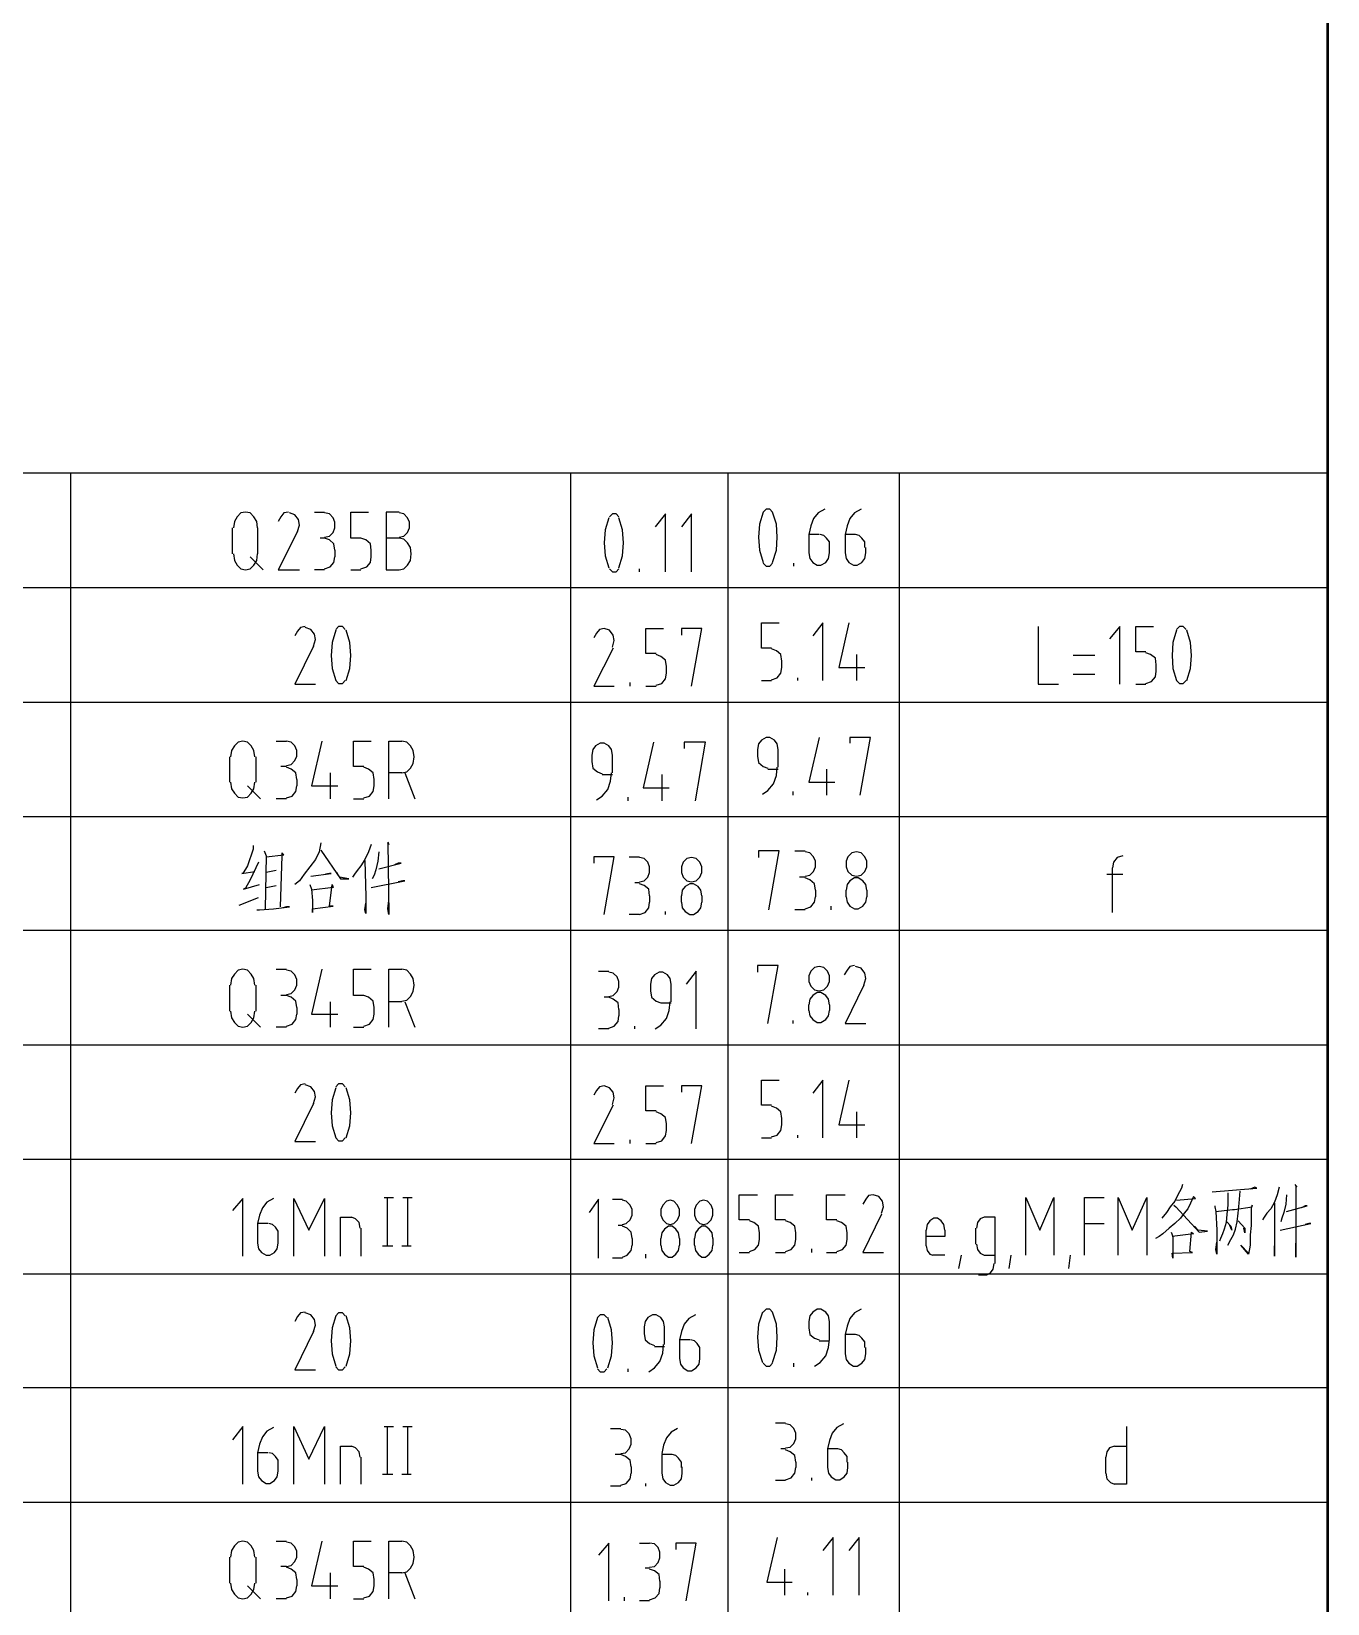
# Model space of a CAD drawing. Header units: millimetres. Extents: x -830 to 4759, y -3917 to 4295.
# Drawn here: x 3852 to 4759, y -495 to 605 of the extents above; entities that cross this region are included whole.
import ezdxf

# ---------------------------------------------------------------- set-up
doc = ezdxf.new("R2010")
doc.units = ezdxf.units.MM
doc.layers.add('1', color=7, linetype='Continuous')

msp = doc.modelspace()

# ---------------------------------------------------------------- linework, layer by layer
at = {"layer": '1', "color": 0, "lineweight": 50}
for points in [[(-830, -3912.2), (-830, 4295.4), (4758.8, 4295.4), (4758.8, -3912.2), (-830, -3912.2)], [(4758.8, 296.5), (4758.8, 216.4)], [(4758.8, 216.4), (4758.8, 136.2)], [(4758.8, 136.2), (4758.8, 56.1)], [(4758.8, 56.1), (4758.8, -23.4)], [(4758.8, -23.4), (4758.8, -103.6)], [(4758.8, -103.6), (4758.8, -183.7)], [(4758.8, -183.7), (4758.8, -263.9)], [(4758.8, -263.9), (4758.8, -343.4)], [(4758.8, -343.4), (4758.8, -423.5)], [(4758.8, -423.5), (4758.8, -503.7)]]:
    msp.add_lwpolyline(points, dxfattribs=at)
at = {"layer": '1', "color": 0, "lineweight": 25}
for points in [[(2959.1, 296.5), (4758.8, 296.5)], [(3879.1, 296.5), (3879.1, 216.4)], [(4229.1, 296.5), (4229.1, 216.4)], [(4339.2, 296.5), (4339.2, 216.4)], [(4459.1, 296.5), (4459.1, 216.4)], [(4010.1, 258.1), (4009.5, 262.6), (4007.5, 265.9), (4004.9, 268.5), (4001.6, 269.1), (3998.4, 268.5), (3995.8, 265.9), (3993.8, 262.6), (3993.2, 258.1)], [(4031.6, 269.1), (4028.4, 268.5), (4026.4, 265.9), (4024.5, 262.6)], [(4038.1, 255.5), (4039.4, 260), (4038.8, 263.9), (4036.2, 267.2), (4032.3, 268.5)], [(4049.9, 269.1), (4057, 269.1)], [(4057, 251.5), (4060.3, 252.2), (4062.9, 254.8), (4064.2, 258.1), (4064.2, 262), (4062.9, 265.2), (4060.3, 267.8), (4057, 268.5)], [(4082.4, 250.9), (4075.3, 250.9), (4075.3, 269.1), (4087.7, 269.1)], [(4109.2, 269.1), (4100, 269.1), (4100, 228.7)], [(4109.2, 251.5), (4112.4, 252.2), (4115, 254.8), (4116.3, 258.1), (4116.3, 262), (4115, 265.2), (4112.4, 267.8), (4109.2, 268.5)], [(4255.8, 265.2), (4253.2, 256.8), (4252.5, 247.6), (4253.2, 238.5), (4255.8, 230)], [(4262.9, 265.9), (4261, 267.8), (4258.4, 267.8), (4256.4, 265.9)], [(4262.9, 230), (4265.5, 238.5), (4266.2, 247.6), (4265.5, 256.8), (4262.9, 265.2)], [(4295.5, 227.4), (4295.5, 267.8), (4288.3, 258.7)], [(4313.8, 227.4), (4313.8, 267.8), (4306.6, 258.7)], [(4370.4, 233.9), (4373.1, 242.4), (4373.7, 251.5), (4373.1, 260.7), (4370.4, 269.1), (4368.5, 271.1), (4365.9, 271.1), (4363.9, 269.1), (4361.3, 260.7), (4360.7, 251.5), (4361.3, 242.4), (4363.9, 233.9)], [(4406.9, 271.1), (4402.4, 268.5), (4399.1, 264.6), (4397.2, 259.4), (4395.9, 253.5)], [(4432.4, 271.1), (4427.8, 268.5), (4424.5, 264.6), (4422.6, 259.4), (4421.3, 253.5)], [(3992.5, 239.8), (3992.5, 258.1)], [(4010.1, 258.1), (4010.1, 239.8)], [(4038.1, 255.5), (4024.5, 228.7), (4039.4, 228.7)], [(4395.9, 253.5), (4395.9, 240.5)], [(4403, 253.5), (4395.9, 253.5)], [(4410.2, 244.4), (4410.2, 248.3), (4408.2, 250.9), (4406.3, 252.8), (4403.7, 253.5)], [(4421.3, 253.5), (4421.3, 240.5)], [(4428.4, 253.5), (4421.3, 253.5)], [(4435, 244.4), (4435, 248.3), (4433, 250.9), (4431, 252.8), (4428.4, 253.5)], [(4057, 250.9), (4053.8, 250.9)], [(4064.2, 242.4), (4063.5, 247), (4060.3, 249.6), (4057, 250.9)], [(4064.2, 242.4), (4064.2, 237.9)], [(4089.6, 242.4), (4089, 247), (4085.7, 249.6), (4082.4, 250.9)], [(4089.6, 237.9), (4089.6, 242.4)], [(4109.2, 250.9), (4100, 250.9)], [(4109.2, 228.7), (4112.4, 229.4), (4115, 232), (4117, 235.3), (4117.6, 239.8), (4117, 244.4), (4115, 247.6), (4112.4, 250.2), (4109.2, 250.9)], [(4410.2, 240.5), (4410.2, 244.4)], [(4435.6, 240.5), (4435.6, 244.4)], [(3993.2, 239.8), (3993.8, 235.3), (3995.8, 232), (3998.4, 229.4), (4001.6, 228.7), (4004.9, 229.4), (4007.5, 232), (4009.5, 235.3), (4010.1, 239.8)], [(4004.9, 237.9), (4014, 228.7)], [(4057, 229.4), (4060.9, 230.7), (4063.5, 233.9), (4064.2, 237.9)], [(4082.4, 229.4), (4086.4, 230.7), (4089, 233.9), (4089.6, 237.9)], [(4363.9, 233.3), (4365.9, 231.3), (4368.5, 231.3), (4370.4, 233.3)], [(4385.4, 231.3), (4385.4, 233.3)], [(4395.9, 240.5), (4396.5, 236.6), (4398.5, 233.9), (4401.7, 232), (4404.3, 232), (4407.6, 233.9), (4409.5, 236.6), (4410.2, 240.5)], [(4421.3, 240.5), (4421.9, 236.6), (4423.9, 233.9), (4427.1, 232), (4429.7, 232), (4433, 233.9), (4435, 236.6), (4435.6, 240.5)], [(4057, 228.7), (4049.9, 228.7)], [(4075.3, 228.7), (4082.4, 228.7)], [(4100, 228.7), (4109.2, 228.7)], [(4256.4, 229.4), (4258.4, 227.4), (4261, 227.4), (4262.9, 229.4)], [(4277.3, 227.4), (4277.3, 229.4)], [(2959.1, 216.4), (4758.8, 216.4)], [(2959.1, 216.4), (4758.8, 216.4)], [(3879.1, 216.4), (3879.1, 136.2)], [(4229.1, 216.4), (4229.1, 136.2)], [(4339.2, 216.4), (4339.2, 136.2)], [(4459.1, 216.4), (4459.1, 136.2)], [(4043.3, 189), (4040.1, 188.3), (4038.1, 185.7), (4036.2, 182.5)], [(4049.2, 175.3), (4050.5, 179.9), (4049.9, 183.8), (4047.3, 187), (4043.3, 188.3)], [(4071.4, 187), (4069.4, 189), (4066.8, 189), (4064.8, 187)], [(4258.4, 174.7), (4259.7, 179.2), (4259, 183.1), (4256.4, 186.4), (4252.5, 187.7), (4249.3, 187), (4247.3, 184.4), (4245.3, 181.2)], [(4289, 170.1), (4281.8, 170.1), (4281.8, 187.7), (4294.2, 187.7)], [(4313.8, 147.3), (4320.9, 187.7), (4306.6, 187.7), (4306.6, 183.1)], [(4369.8, 174), (4362.6, 174), (4362.6, 191.6), (4375, 191.6)], [(4405.6, 151.2), (4405.6, 191.6), (4398.5, 182.5)], [(4423.9, 191.6), (4416.7, 160.3), (4435, 160.3)], [(4556.2, 189), (4556.2, 148.6), (4570.5, 148.6)], [(4613.5, 148.6), (4613.5, 189), (4606.3, 180.5)], [(4631.7, 171.4), (4624.6, 171.4), (4624.6, 189), (4637, 189)], [(4659.8, 187), (4657.8, 189), (4655.2, 189), (4653.2, 187)], [(4064.8, 186.4), (4062.2, 177.9), (4061.6, 168.8), (4062.2, 159.7), (4064.8, 151.2)], [(4072, 151.2), (4074.6, 159.7), (4075.3, 168.8), (4074.6, 177.9), (4072, 186.4)], [(4653.2, 186.4), (4650.6, 177.9), (4650, 168.8), (4650.6, 159.7), (4653.2, 151.2)], [(4660.4, 151.2), (4663, 159.7), (4663.7, 168.8), (4663, 177.9), (4660.4, 186.4)], [(4049.2, 175.3), (4036.2, 148.6), (4050.5, 148.6)], [(4259, 174), (4245.3, 147.3), (4259.7, 147.3)], [(4296.2, 161), (4295.5, 165.5), (4292.3, 168.1), (4289, 169.4)], [(4377, 164.9), (4376.3, 169.4), (4373.1, 172), (4369.8, 173.4)], [(4429.1, 169.4), (4429.1, 151.2)], [(4595.9, 168.8), (4580.9, 168.8)], [(4638.9, 162.3), (4638.3, 166.8), (4635, 169.4), (4631.7, 170.7)], [(4289, 147.9), (4292.9, 149.2), (4295.5, 152.5), (4296.2, 156.4)], [(4296.2, 156.4), (4296.2, 161)], [(4369.8, 151.8), (4373.7, 153.2), (4376.3, 156.4), (4377, 160.3)], [(4377, 160.3), (4377, 164.9)], [(4580.9, 155.8), (4595.9, 155.8)], [(4631.7, 149.2), (4635.7, 150.5), (4638.3, 153.8), (4638.9, 157.7)], [(4638.9, 157.7), (4638.9, 162.3)], [(4064.8, 151.2), (4066.8, 149.2), (4069.4, 149.2), (4071.4, 151.2)], [(4270.8, 147.3), (4270.8, 149.9)], [(4281.8, 147.3), (4289, 147.3)], [(4362.6, 151.2), (4369.8, 151.2)], [(4388, 151.2), (4388, 153.2)], [(4624.6, 148.6), (4631.7, 148.6)], [(4653.2, 151.2), (4655.2, 149.2), (4657.8, 149.2), (4659.8, 151.2)], [(2959.1, 136.2), (4758.8, 136.2)], [(2959.1, 136.2), (4758.8, 136.2)], [(3879.1, 136.2), (3879.1, 56.1)], [(4229.1, 136.2), (4229.1, 56.1)], [(4339.2, 136.2), (4339.2, 56.1)], [(4459.1, 136.2), (4459.1, 56.1)], [(4374.4, 103), (4373.7, 106.9), (4371.8, 109.5), (4368.5, 111.4), (4365.9, 111.4), (4362.6, 109.5), (4360.7, 106.9), (4360, 103)], [(4403, 111.4), (4395.9, 80.2), (4414.1, 80.2)], [(4431.7, 71), (4438.9, 111.4), (4424.5, 111.4), (4424.5, 107.5)], [(4008.2, 97.8), (4007.5, 102.3), (4005.6, 105.6), (4002.9, 108.2), (3999.7, 108.8), (3996.4, 108.2), (3993.8, 105.6), (3991.9, 102.3), (3991.2, 97.8)], [(4023.1, 108.8), (4030.3, 108.8)], [(4030.3, 91.9), (4033.6, 92.6), (4036.2, 95.2), (4037.5, 98.4), (4037.5, 102.3), (4036.2, 105.6), (4033.6, 108.2), (4030.3, 108.8)], [(4055.1, 108.8), (4047.9, 77.6), (4066.2, 77.6)], [(4084.4, 91.2), (4077.2, 91.2), (4077.2, 108.8), (4089.6, 108.8)], [(4102, 68.4), (4102, 108.8), (4111.1, 108.8)], [(4111.1, 86.7), (4114.4, 87.3), (4117, 89.9), (4118.9, 93.2), (4119.6, 97.8), (4118.9, 102.3), (4117, 105.6), (4114.4, 108.2), (4111.1, 108.8)], [(4258.4, 99.1), (4257.7, 103), (4255.8, 105.6), (4252.5, 107.5), (4249.9, 107.5), (4246.6, 105.6), (4244.7, 103), (4244, 99.1)], [(4244, 99.1), (4244, 94.5)], [(4258.4, 86.7), (4258.4, 99.1)], [(4287, 108.2), (4279.9, 76.3), (4298.1, 76.3)], [(4316.4, 67.1), (4323.5, 108.2), (4308.5, 108.2), (4308.5, 103.6)], [(4360, 103), (4360, 98.4)], [(4374.4, 90.6), (4374.4, 103)], [(3990.6, 80.2), (3990.6, 97.8)], [(4008.8, 97.8), (4008.8, 80.2)], [(4030.3, 91.2), (4026.4, 91.2)], [(4037.5, 82.1), (4036.8, 86.7), (4033.6, 89.3), (4030.3, 90.6)], [(4091.6, 82.1), (4090.9, 86.7), (4087.7, 89.3), (4084.4, 90.6)], [(4244, 94.5), (4244.7, 89.9), (4247.9, 87.3), (4251.2, 86)], [(4360, 98.4), (4360.7, 93.9), (4363.9, 91.2), (4367.2, 89.9)], [(4363.3, 71.7), (4367.2, 74.3), (4371.1, 78.9), (4373.1, 84.7), (4373.7, 90.6)], [(4367.2, 89.3), (4374.4, 89.3)], [(4408.2, 89.3), (4408.2, 71)], [(3991.2, 80.2), (3991.9, 75.6), (3993.8, 72.4), (3996.4, 69.7), (3999.7, 69.1), (4002.9, 69.7), (4005.6, 72.4), (4007.5, 75.6), (4008.2, 80.2)], [(4002.9, 77.6), (4012.1, 68.4)], [(4030.3, 69.1), (4034.2, 70.4), (4036.8, 73.7), (4037.5, 77.6)], [(4037.5, 82.1), (4037.5, 77.6)], [(4060.9, 86.7), (4060.9, 68.4)], [(4084.4, 69.1), (4088.3, 70.4), (4090.9, 73.7), (4091.6, 77.6)], [(4091.6, 77.6), (4091.6, 82.1)], [(4111.1, 86.7), (4102, 86.7)], [(4113.1, 86.7), (4120.2, 68.4)], [(4247.3, 67.8), (4251.2, 70.4), (4255.1, 75), (4257.1, 80.8), (4257.7, 86.7)], [(4251.2, 85.4), (4258.4, 85.4)], [(4292.9, 85.4), (4292.9, 67.1)], [(4030.3, 68.4), (4023.1, 68.4)], [(4077.2, 68.4), (4084.4, 68.4)], [(4269.5, 67.1), (4269.5, 69.7)], [(4384.8, 71), (4384.8, 73.7)], [(2959.1, 56.1), (4758.8, 56.1)], [(2959.1, 56.1), (4758.8, 56.1)], [(3879.1, 56.1), (3879.1, -23.4)], [(4229.1, 56.1), (4229.1, -23.4)], [(4339.2, 56.1), (4339.2, -23.4)], [(4459.1, 56.1), (4459.1, -23.4)], [(4006.9, 35.9), (4006.9, 33.3), (4002.9, 21.5), (3999.7, 16.3), (3999, 16.3), (4008.2, 17.6)], [(4054.4, 37.8), (4053.1, 31.3), (4050.5, 26.1), (4046.6, 20.9), (4042.7, 15.7), (4039.4, 11.1), (4036.2, 8.5)], [(4089.6, 36.5), (4087.7, 31.3), (4085, 26.1), (4082.4, 21.5), (4079.8, 18.3), (4077.9, 15.7), (4076.6, 13.7)], [(4101.3, 38.5), (4102, 36.5), (4101.3, 37.8), (4102, -12.4), (4101.3, -8.4), (4102, -2.6)], [(4010.8, 24.1), (4004.9, 11.8), (4001.6, 5.9), (4000.3, 5.2), (4011.4, 8.5)], [(4014.7, 32), (4016, 28.7), (4015.3, -8.4)], [(4016, 28), (4028.4, 29.3), (4027.1, 30.7), (4027.1, 28.7), (4025.8, -7.1)], [(4054.4, 32.6), (4068.1, 12.4), (4074, 12.4), (4067.5, 13.7), (4065.5, 17)], [(4085, 25.4), (4085.7, 0), (4085.7, -7.1), (4085.7, -11.7), (4085, -9.1), (4085.7, -4.5)], [(4094.8, 31.3), (4094.2, 24.8), (4092.9, 18.9), (4091.6, 15), (4090.3, 12.4)], [(4094.8, 19.6), (4110.5, 23.5), (4108.5, 23.5), (4105.9, 22.2)], [(4252.5, -12.4), (4259.7, 28), (4245.3, 28), (4245.3, 23.5)], [(4270.1, 28), (4277.3, 28)], [(4277.3, 10.5), (4280.5, 11.1), (4283.1, 13.7), (4284.4, 17), (4284.4, 20.9), (4283.1, 24.1), (4280.5, 26.7), (4277.3, 27.4)], [(4313.8, 27.4), (4310.5, 26.7), (4307.9, 24.1), (4306.6, 20.9), (4306.6, 17), (4307.9, 13.7), (4310.5, 11.1), (4313.8, 10.5), (4317, 11.1), (4319.6, 13.7), (4320.9, 17), (4320.9, 20.9), (4319.6, 24.1), (4317, 26.7), (4313.8, 27.4)], [(4367.8, -9.1), (4375, 32), (4360.7, 32), (4360.7, 27.4)], [(4386.1, 32), (4393.3, 32)], [(4393.3, 14.4), (4396.5, 15), (4399.1, 17.6), (4400.4, 20.9), (4400.4, 24.8), (4399.1, 28), (4396.5, 30.7), (4393.3, 31.3)], [(4429.1, 31.3), (4425.8, 30.7), (4423.2, 28), (4421.9, 24.8), (4421.9, 20.9), (4423.2, 17.6), (4425.8, 15), (4429.1, 14.4), (4432.4, 15), (4435, 17.6), (4436.3, 20.9), (4436.3, 24.8), (4435, 28), (4432.4, 30.7), (4429.1, 31.3)], [(4615.5, 28.7), (4611.5, 27.4), (4608.9, 24.1), (4608.3, 20.2)], [(4023.1, 18.3), (4016, 17)], [(4047.3, 14.4), (4061.6, 16.3), (4060.3, 16.3), (4057.7, 15.7)], [(4089.6, 6.5), (4113.1, 11.1), (4111.8, 11.1), (4108.5, 10.5)], [(4393.3, 13.7), (4389.3, 13.7)], [(4400.4, 4.6), (4399.8, 9.1), (4396.5, 11.8), (4393.3, 13.1)], [(4436.3, 4.6), (4435.6, 8.5), (4433.7, 11.1), (4430.4, 13.1), (4427.8, 13.1), (4424.5, 11.1), (4422.6, 8.5), (4421.9, 4.6)], [(4604.4, 15.7), (4615.5, 15.7)], [(4608.3, -11.1), (4608.3, 20.2)], [(4016, 6.5), (4023.1, 7.8)], [(4046.6, 8.5), (4047.9, 5.2), (4048.6, -2.6), (4048.6, -11.1), (4048.6, -8.4), (4062.9, -6.5), (4060.3, -6.5), (4062.2, 8.5), (4062.9, 6.5), (4047.9, 4.6)], [(4277.3, 9.8), (4274, 9.8)], [(4284.4, 0.7), (4283.8, 5.2), (4280.5, 7.8), (4277.3, 9.1)], [(4284.4, 0.7), (4284.4, -3.9)], [(4320.9, 0.7), (4320.3, 4.6), (4318.3, 7.2), (4315.1, 9.1), (4312.5, 9.1), (4309.2, 7.2), (4307.2, 4.6), (4306.6, 0.7)], [(4306.6, -3.9), (4306.6, 0.7)], [(4320.9, 0.7), (4320.9, -3.9)], [(4393.3, -8.4), (4397.2, -7.1), (4399.8, -3.9), (4400.4, 0)], [(4400.4, 4.6), (4400.4, 0)], [(4421.9, 0), (4421.9, 4.6)], [(4421.9, 0), (4422.6, -3.9), (4424.5, -6.5), (4427.8, -8.4), (4430.4, -8.4), (4433.7, -6.5), (4435.6, -3.9), (4436.3, 0)], [(4436.3, 4.6), (4436.3, 0)], [(3997.1, -5.8), (4010.8, -0.6)], [(4009.5, -9.1), (4011.4, -9.1), (4021.2, -8.4), (4032.3, -7.1), (4031, -7.1), (4030.3, -7.1), (4027.7, -7.8)], [(4277.3, -12.4), (4281.2, -11.1), (4283.8, -7.8), (4284.4, -3.9)], [(4295.5, -12.4), (4295.5, -10.4)], [(4306.6, -3.9), (4307.2, -7.8), (4309.2, -10.4), (4312.5, -12.4), (4315.1, -12.4), (4318.3, -10.4), (4320.3, -7.8), (4320.9, -3.9)], [(4393.3, -9.1), (4386.1, -9.1)], [(4411.5, -9.1), (4411.5, -6.5)], [(4277.3, -12.4), (4270.1, -12.4)], [(2959.1, -23.4), (4758.8, -23.4)], [(2959.1, -23.4), (4758.8, -23.4)], [(3879.1, -23.4), (3879.1, -103.6)], [(4229.1, -23.4), (4229.1, -103.6)], [(4339.2, -23.4), (4339.2, -103.6)], [(4459.1, -23.4), (4459.1, -103.6)], [(4008.2, -61.9), (4007.5, -57.3), (4005.6, -54.1), (4002.9, -51.5), (3999.7, -50.8), (3996.4, -51.5), (3993.8, -54.1), (3991.9, -57.3), (3991.2, -61.9)], [(4023.1, -50.8), (4030.3, -50.8)], [(4030.3, -68.4), (4033.6, -67.7), (4036.2, -65.1), (4037.5, -61.9), (4037.5, -58), (4036.2, -54.7), (4033.6, -52.1), (4030.3, -51.5)], [(4055.1, -50.8), (4047.9, -82.1), (4066.2, -82.1)], [(4084.4, -69), (4077.2, -69), (4077.2, -50.8), (4089.6, -50.8)], [(4102, -91.2), (4102, -50.8), (4111.1, -50.8)], [(4111.1, -73), (4114.4, -72.3), (4117, -69.7), (4118.9, -66.4), (4119.6, -61.9), (4118.9, -57.3), (4117, -54.1), (4114.4, -51.5), (4111.1, -50.8)], [(4248.6, -52.1), (4255.8, -52.1)], [(4255.8, -69.7), (4259, -69), (4261.6, -66.4), (4262.9, -63.2), (4262.9, -59.3), (4261.6, -56), (4259, -53.4), (4255.8, -52.8)], [(4299.4, -61.2), (4298.8, -57.3), (4296.8, -54.7), (4293.6, -52.8), (4291, -52.8), (4287.7, -54.7), (4285.7, -57.3), (4285.1, -61.2)], [(4317, -92.5), (4317, -52.1), (4309.9, -61.2)], [(4367.2, -88.6), (4374.4, -48.2), (4360, -48.2), (4360, -52.8)], [(4403, -48.8), (4399.8, -49.5), (4397.2, -52.1), (4395.9, -55.4), (4395.9, -59.3), (4397.2, -62.5), (4399.8, -65.1), (4403, -65.8), (4406.3, -65.1), (4408.9, -62.5), (4410.2, -59.3), (4410.2, -55.4), (4408.9, -52.1), (4406.3, -49.5), (4403, -48.8)], [(4427.8, -48.2), (4424.5, -48.8), (4422.6, -51.5), (4420.6, -54.7)], [(4434.3, -61.9), (4435.6, -57.3), (4435, -53.4), (4432.4, -50.1), (4428.4, -48.8)], [(3990.6, -80.1), (3990.6, -61.9)], [(4008.8, -61.9), (4008.8, -80.1)], [(4285.1, -61.2), (4285.1, -65.8)], [(4285.1, -65.8), (4285.7, -70.3), (4289, -73), (4292.3, -74.3)], [(4299.4, -73.6), (4299.4, -61.2)], [(4434.3, -61.9), (4421.3, -88.6), (4435.6, -88.6)], [(4030.3, -69), (4026.4, -69)], [(4037.5, -77.5), (4036.8, -73), (4033.6, -70.3), (4030.3, -69)], [(4060.9, -73.6), (4060.9, -91.2)], [(4091.6, -77.5), (4090.9, -73), (4087.7, -70.3), (4084.4, -69)], [(4111.1, -73.6), (4102, -73.6)], [(4113.1, -73.6), (4120.2, -91.2)], [(4255.8, -70.3), (4252.5, -70.3)], [(4262.9, -78.8), (4262.3, -74.3), (4259, -71.7), (4255.8, -70.3)], [(4288.3, -92.5), (4292.3, -89.9), (4296.2, -85.3), (4298.1, -79.5), (4298.8, -73.6)], [(4292.3, -74.3), (4299.4, -74.3)], [(4410.2, -75.6), (4409.5, -71.7), (4407.6, -69), (4404.3, -67.1), (4401.7, -67.1), (4398.5, -69), (4396.5, -71.7), (4395.9, -75.6)], [(4395.9, -79.5), (4395.9, -75.6)], [(4410.2, -75.6), (4410.2, -79.5)], [(3991.2, -80.1), (3991.9, -84.7), (3993.8, -87.9), (3996.4, -90.5), (3999.7, -91.2), (4002.9, -90.5), (4005.6, -87.9), (4007.5, -84.7), (4008.2, -80.1)], [(4002.9, -82.1), (4012.1, -91.2)], [(4030.3, -90.5), (4034.2, -89.2), (4036.8, -86), (4037.5, -82.1)], [(4037.5, -77.5), (4037.5, -82.1)], [(4084.4, -90.5), (4088.3, -89.2), (4090.9, -86), (4091.6, -82.1)], [(4091.6, -82.1), (4091.6, -77.5)], [(4255.8, -91.9), (4259.7, -90.5), (4262.3, -87.3), (4262.9, -83.4)], [(4262.9, -78.8), (4262.9, -83.4)], [(4384.8, -88.6), (4384.8, -86.6)], [(4395.9, -79.5), (4396.5, -83.4), (4398.5, -86), (4401.7, -87.9), (4404.3, -87.9), (4407.6, -86), (4409.5, -83.4), (4410.2, -79.5)], [(4030.3, -91.2), (4023.1, -91.2)], [(4077.2, -91.2), (4084.4, -91.2)], [(4255.8, -92.5), (4248.6, -92.5)], [(4274, -92.5), (4274, -90.5)], [(2959.1, -103.6), (4758.8, -103.6)], [(2959.1, -103.6), (4758.8, -103.6)], [(3879.1, -103.6), (3879.1, -183.7)], [(4229.1, -103.6), (4229.1, -183.7)], [(4339.2, -103.6), (4339.2, -183.7)], [(4459.1, -103.6), (4459.1, -183.7)], [(4043.3, -130.9), (4040.1, -131.6), (4038.1, -134.2), (4036.2, -137.5)], [(4049.2, -144.6), (4050.5, -140.1), (4049.9, -136.2), (4047.3, -132.9), (4043.3, -131.6)], [(4071.4, -132.9), (4069.4, -130.9), (4066.8, -130.9), (4064.8, -132.9)], [(4369.8, -145.9), (4362.6, -145.9), (4362.6, -128.3), (4375, -128.3)], [(4405.6, -168.7), (4405.6, -128.3), (4398.5, -137.5)], [(4423.9, -128.3), (4416.7, -159.6), (4435, -159.6)], [(4064.8, -133.6), (4062.2, -142), (4061.6, -151.1), (4062.2, -160.3), (4064.8, -168.7)], [(4072, -168.7), (4074.6, -160.3), (4075.3, -151.1), (4074.6, -142), (4072, -133.6)], [(4258.4, -145.3), (4259.7, -140.7), (4259, -136.8), (4256.4, -133.6), (4252.5, -132.2), (4249.3, -132.9), (4247.3, -135.5), (4245.3, -138.8)], [(4289, -149.8), (4281.8, -149.8), (4281.8, -132.2), (4294.2, -132.2)], [(4313.8, -172.6), (4320.9, -132.2), (4306.6, -132.2), (4306.6, -136.8)], [(4049.2, -144.6), (4036.2, -171.3), (4050.5, -171.3)], [(4259, -145.9), (4245.3, -172.6), (4259.7, -172.6)], [(4296.2, -159), (4295.5, -154.4), (4292.3, -151.8), (4289, -150.5)], [(4377, -155.1), (4376.3, -150.5), (4373.1, -147.9), (4369.8, -146.6)], [(4429.1, -150.5), (4429.1, -168.7)], [(4289, -172), (4292.9, -170.7), (4295.5, -167.4), (4296.2, -163.5)], [(4296.2, -163.5), (4296.2, -159)], [(4369.8, -168.1), (4373.7, -166.8), (4376.3, -163.5), (4377, -159.6)], [(4377, -159.6), (4377, -155.1)], [(4064.8, -168.7), (4066.8, -170.7), (4069.4, -170.7), (4071.4, -168.7)], [(4270.8, -172.6), (4270.8, -170)], [(4281.8, -172.6), (4289, -172.6)], [(4362.6, -168.7), (4369.8, -168.7)], [(4388, -168.7), (4388, -166.8)], [(2959.1, -183.7), (4758.8, -183.7)], [(2959.1, -183.7), (4758.8, -183.7)], [(3879.1, -183.7), (3879.1, -263.9)], [(4229.1, -183.7), (4229.1, -263.9)], [(4339.2, -183.7), (4339.2, -263.9)], [(4459.1, -183.7), (4459.1, -263.9)], [(4354.2, -226.1), (4347, -226.1), (4347, -208.5), (4360, -208.5)], [(4379.6, -226.1), (4372.4, -226.1), (4372.4, -208.5), (4384.8, -208.5)], [(4415.4, -226.1), (4408.2, -226.1), (4408.2, -208.5), (4421.3, -208.5)], [(4446.7, -221.5), (4448, -217), (4447.3, -213), (4444.7, -209.8), (4440.8, -208.5), (4437.6, -209.1), (4435.6, -211.7), (4433.7, -215)], [(4657.2, -201.3), (4656.5, -203.9), (4653.9, -209.1), (4651.9, -213), (4648.7, -217), (4646.1, -220.9), (4642.8, -224.8)], [(4678, -206.5), (4709.3, -203.9), (4708, -203.3), (4704.7, -204.6)], [(4689.1, -207.2), (4689.1, -215.7), (4688.4, -222.2), (4687.8, -228), (4686.5, -232.6), (4685.2, -235.9), (4683.9, -239.1), (4683.2, -241.1)], [(4689.1, -243.7), (4691, -239.8), (4693, -236.5), (4694.3, -232.6), (4695.6, -227.4), (4696.2, -221.5), (4696.9, -214.4), (4697.6, -205.9)], [(4724.9, -203.3), (4723.6, -208.5), (4721.7, -213.7), (4719.1, -218.3), (4716.4, -221.5), (4714.5, -224.1), (4713.2, -226.1)], [(4730.1, -208.5), (4729.5, -215), (4728.2, -220.9), (4726.9, -224.8), (4726.2, -227.4)], [(4736, -201.3), (4737.3, -203.3), (4736.6, -202), (4736.6, -252.1), (4736.6, -248.2), (4736.6, -242.4)], [(3999.7, -251.5), (3999.7, -211.1), (3992.5, -219.6)], [(4021.2, -211.1), (4016.6, -213.7), (4013.4, -217.6), (4011.4, -222.8), (4010.1, -228.7)], [(4035.5, -251.5), (4035.5, -211.1), (4046, -233.2), (4057, -211.1), (4057, -251.5)], [(4098.7, -210.4), (4105.2, -210.4)], [(4100.7, -210.4), (4100.7, -244.3)], [(4111.8, -210.4), (4118.3, -210.4)], [(4115, -210.4), (4115, -244.3)], [(4248.6, -252.8), (4248.6, -211.7), (4242.1, -220.9)], [(4258.4, -211.7), (4265.5, -211.7)], [(4265.5, -229.3), (4268.1, -228.7), (4270.8, -226.1), (4272.1, -222.8), (4272.1, -218.9), (4270.8, -215.7), (4268.1, -213), (4265.5, -212.4)], [(4298.8, -212.4), (4296.2, -213), (4293.6, -215.7), (4292.3, -218.9), (4292.3, -222.8), (4293.6, -226.1), (4296.2, -228.7), (4298.8, -229.3), (4301.4, -228.7), (4304, -226.1), (4305.3, -222.8), (4305.3, -218.9), (4304, -215.7), (4301.4, -213), (4298.8, -212.4)], [(4322.2, -212.4), (4319.6, -213), (4317, -215.7), (4315.7, -218.9), (4315.7, -222.8), (4317, -226.1), (4319.6, -228.7), (4322.2, -229.3), (4324.8, -228.7), (4327.4, -226.1), (4328.7, -222.8), (4328.7, -218.9), (4327.4, -215.7), (4324.8, -213), (4322.2, -212.4)], [(4547.7, -250.8), (4547.7, -210.4), (4557.5, -233.2), (4567.2, -210.4), (4567.2, -250.8)], [(4588.7, -250.8), (4588.7, -210.4), (4602.4, -210.4)], [(4612.2, -250.8), (4612.2, -210.4), (4622, -233.2), (4632.4, -210.4), (4632.4, -250.8)], [(4653.2, -212.4), (4666.3, -211.1), (4665, -209.8), (4663, -214.4), (4661.1, -218.3), (4658.5, -221.5), (4655.9, -224.8), (4651.9, -228.7), (4648, -231.9), (4643.5, -235.9), (4640.9, -237.8), (4638.3, -239.1)], [(4651.3, -215.7), (4652.6, -217), (4668.9, -234.6), (4674.7, -233.9), (4668.2, -233.2), (4665.6, -230.6)], [(4680, -216.3), (4680, -217), (4680.6, -220.2), (4681.3, -233.2), (4681.3, -245), (4681.3, -250.2), (4680.6, -246.9), (4681.3, -241.7)], [(4680.6, -220.2), (4692.3, -218.9), (4693, -218.9), (4693.6, -218.9), (4706, -217), (4706, -215.7), (4705.4, -217.6), (4705.4, -230), (4704.7, -236.5), (4704.7, -243.7), (4703.4, -250.2), (4698.2, -243.7), (4703.4, -249.5)], [(4721.7, -214.4), (4721.7, -239.8), (4721.7, -246.9), (4721.7, -251.5), (4721.7, -249.5), (4721.7, -244.3)], [(4730.1, -220.2), (4744.5, -216.3), (4743.2, -216.3), (4740.6, -217.6)], [(4010.1, -228.7), (4010.1, -242.4)], [(4017.3, -228.7), (4010.1, -228.7)], [(4024.5, -237.8), (4024.5, -233.9), (4022.5, -231.3), (4020.5, -229.3), (4017.9, -228.7)], [(4068.1, -251.5), (4068.1, -224.1), (4075.9, -224.1)], [(4081.8, -231.9), (4081.1, -228), (4078.5, -225.4), (4075.9, -224.1)], [(4265.5, -230), (4262.3, -230)], [(4272.1, -239.1), (4271.4, -234.6), (4268.8, -231.9), (4265.5, -230.6)], [(4305.3, -239.1), (4304.6, -235.2), (4302.7, -232.6), (4300.1, -230.6), (4297.5, -230.6), (4294.9, -232.6), (4292.9, -235.2), (4292.3, -239.1)], [(4328.7, -239.1), (4328.1, -235.2), (4326.1, -232.6), (4323.5, -230.6), (4320.9, -230.6), (4318.3, -232.6), (4316.4, -235.2), (4315.7, -239.1)], [(4361.3, -235.2), (4360.7, -230.6), (4357.4, -228), (4354.2, -226.7)], [(4386.7, -235.2), (4386.1, -230.6), (4382.8, -228), (4379.6, -226.7)], [(4422.6, -235.2), (4421.9, -230.6), (4418.7, -228), (4415.4, -226.7)], [(4446.7, -222.2), (4433.7, -248.9), (4448, -248.9)], [(4491, -233.2), (4490.3, -229.3), (4488.4, -226.7), (4485.8, -224.8), (4483.2, -224.8), (4480.6, -226.7), (4478.6, -229.3), (4478, -233.2)], [(4518.4, -224.1), (4515.8, -225.4), (4513.8, -228), (4513.2, -231.9)], [(4526.2, -256.7), (4526.2, -224.1), (4518.4, -224.1)], [(4588.7, -228.7), (4602.4, -228.7)], [(4688.4, -227.4), (4691, -230.6), (4691.7, -233.2), (4690.4, -230)], [(4696.2, -226.7), (4700.8, -231.9), (4700.8, -235.2), (4700.2, -231.9)], [(4725.6, -233.2), (4747.1, -228.7), (4745.8, -228.7), (4743.2, -229.3)], [(4024.5, -242.4), (4024.5, -237.8)], [(4082.4, -231.9), (4082.4, -251.5)], [(4272.1, -239.1), (4272.1, -243.7)], [(4292.3, -243.7), (4292.3, -239.1)], [(4305.3, -239.1), (4305.3, -243.7)], [(4315.7, -243.7), (4315.7, -239.1)], [(4328.7, -239.1), (4328.7, -243.7)], [(4354.2, -248.2), (4358.1, -246.9), (4360.7, -243.7), (4361.3, -239.8)], [(4361.3, -239.8), (4361.3, -235.2)], [(4379.6, -248.2), (4383.5, -246.9), (4386.1, -243.7), (4386.7, -239.8)], [(4386.7, -239.8), (4386.7, -235.2)], [(4415.4, -248.2), (4419.3, -246.9), (4421.9, -243.7), (4422.6, -239.8)], [(4422.6, -239.8), (4422.6, -235.2)], [(4478, -244.3), (4478, -233.2)], [(4491, -233.2), (4491, -237.8), (4478, -237.8)], [(4512.5, -231.9), (4512.5, -243)], [(4649.3, -234.6), (4650.6, -237.8), (4650.6, -252.8), (4650, -249.5), (4664.3, -248.9), (4662.4, -248.2), (4663.7, -234.6), (4665, -235.9), (4650, -237.8)], [(4010.1, -242.4), (4010.8, -246.3), (4012.7, -248.9), (4016, -250.8), (4018.6, -250.8), (4021.8, -248.9), (4023.8, -246.3), (4024.5, -242.4)], [(4097.4, -244.3), (4104.6, -244.3)], [(4111.1, -244.3), (4117.6, -244.3)], [(4265.5, -252.8), (4258.4, -252.8)], [(4265.5, -252.1), (4268.8, -250.8), (4271.4, -247.6), (4272.1, -243.7)], [(4281.8, -252.8), (4281.8, -250.2)], [(4292.3, -243.7), (4292.9, -247.6), (4294.9, -250.2), (4297.5, -252.1), (4300.1, -252.1), (4302.7, -250.2), (4304.6, -247.6), (4305.3, -243.7)], [(4315.7, -243.7), (4316.4, -247.6), (4318.3, -250.2), (4320.9, -252.1), (4323.5, -252.1), (4326.1, -250.2), (4328.1, -247.6), (4328.7, -243.7)], [(4347, -248.9), (4354.2, -248.9)], [(4372.4, -248.9), (4379.6, -248.9)], [(4397.8, -248.9), (4397.8, -246.3)], [(4408.2, -248.9), (4415.4, -248.9)], [(4478, -244.3), (4478.6, -247.6), (4480.6, -250.2), (4482.5, -250.8)], [(4491, -250.8), (4482.5, -250.8)], [(4500.8, -260), (4502.7, -250.8)], [(4513.2, -243), (4513.8, -246.9), (4515.8, -249.5), (4518.4, -250.8)], [(4518.4, -250.8), (4526.2, -250.8)], [(4536, -260), (4537.3, -250.8)], [(4577.7, -260), (4579, -250.8)], [(2959.1, -263.9), (4758.8, -263.9)], [(2959.1, -263.9), (4758.8, -263.9)], [(3879.1, -263.9), (3879.1, -343.4)], [(4229.1, -263.9), (4229.1, -343.4)], [(4339.2, -263.9), (4339.2, -343.4)], [(4459.1, -263.9), (4459.1, -343.4)], [(4520.3, -264.5), (4522.9, -263.2), (4524.9, -260.6), (4525.5, -256.7)], [(4514.5, -264.5), (4520.3, -264.5)], [(4043.3, -290.6), (4040.1, -291.2), (4038.1, -293.8), (4036.2, -297.1)], [(4049.2, -304.3), (4050.5, -299.7), (4049.9, -295.8), (4047.3, -292.5), (4043.3, -291.2)], [(4071.4, -293.2), (4069.4, -291.2), (4066.8, -291.2), (4064.8, -293.2), (4062.2, -301.7), (4061.6, -310.8), (4062.2, -319.9), (4064.8, -328.4)], [(4072, -328.4), (4074.6, -319.9), (4075.3, -310.8), (4074.6, -301.7), (4072, -293.2)], [(4254.5, -294.5), (4252.5, -292.5), (4249.9, -292.5), (4247.9, -294.5), (4245.3, -303), (4244.7, -312.1), (4245.3, -321.2), (4247.9, -329.7)], [(4255.1, -329.7), (4257.7, -321.2), (4258.4, -312.1), (4257.7, -303), (4255.1, -294.5)], [(4294.9, -301), (4294.2, -297.1), (4292.3, -294.5), (4289, -292.5), (4286.4, -292.5), (4283.1, -294.5), (4281.2, -297.1), (4280.5, -301)], [(4316.4, -292.5), (4311.8, -295.1), (4308.5, -299.1), (4306.6, -304.3), (4305.3, -310.1)], [(4363.3, -290.6), (4360.7, -299.1), (4360, -308.2), (4360.7, -317.3), (4363.3, -325.8)], [(4370.4, -325.8), (4373.1, -317.3), (4373.7, -308.2), (4373.1, -299.1), (4370.4, -290.6), (4368.5, -288.6), (4365.9, -288.6), (4363.9, -290.6)], [(4410.2, -297.1), (4409.5, -293.2), (4407.6, -290.6), (4404.3, -288.6), (4401.7, -288.6), (4398.5, -290.6), (4396.5, -293.2), (4395.9, -297.1)], [(4432.4, -288.6), (4427.8, -291.2), (4424.5, -295.1), (4422.6, -300.4), (4421.3, -306.2)], [(4049.2, -304.3), (4036.2, -331), (4050.5, -331)], [(4280.5, -301), (4280.5, -305.6)], [(4280.5, -305.6), (4281.2, -310.1), (4284.4, -312.7), (4287.7, -314)], [(4294.9, -313.4), (4294.9, -301)], [(4395.9, -297.1), (4395.9, -301.7)], [(4395.9, -301.7), (4396.5, -306.2), (4399.8, -308.8), (4403, -310.1)], [(4410.2, -309.5), (4410.2, -297.1)], [(4421.3, -306.2), (4421.3, -319.9)], [(4428.4, -306.2), (4421.3, -306.2)], [(4435, -315.3), (4435, -311.4), (4433, -308.8), (4431, -306.9), (4428.4, -306.2)], [(4283.8, -332.3), (4287.7, -329.7), (4291.6, -325.1), (4293.6, -319.3), (4294.2, -313.4)], [(4287.7, -314.7), (4294.9, -314.7)], [(4305.3, -310.1), (4305.3, -323.2)], [(4312.5, -310.1), (4305.3, -310.1)], [(4319.6, -319.3), (4319.6, -315.3), (4317.7, -312.7), (4315.7, -310.8), (4313.1, -310.1)], [(4399.8, -328.4), (4403.7, -325.8), (4407.6, -321.2), (4409.5, -315.3), (4410.2, -309.5)], [(4403, -310.8), (4410.2, -310.8)], [(4435.6, -319.9), (4435.6, -315.3)], [(4064.8, -329), (4066.8, -331), (4069.4, -331), (4071.4, -329)], [(4305.3, -323.2), (4305.9, -327.1), (4307.9, -329.7), (4311.2, -331.6), (4313.8, -331.6), (4317, -329.7), (4319, -327.1), (4319.6, -323.2)], [(4319.6, -323.2), (4319.6, -319.3)], [(4363.9, -326.4), (4365.9, -328.4), (4368.5, -328.4), (4370.4, -326.4)], [(4385.4, -329), (4385.4, -326.4)], [(4421.3, -319.9), (4421.9, -323.8), (4423.9, -326.4), (4427.1, -328.4), (4429.7, -328.4), (4433, -326.4), (4435, -323.8), (4435.6, -319.9)], [(4247.9, -330.3), (4249.9, -332.3), (4252.5, -332.3), (4254.5, -330.3)], [(4269.5, -332.3), (4269.5, -330.3)], [(2959.1, -343.4), (4758.8, -343.4)], [(2959.1, -343.4), (4758.8, -343.4)], [(3879.1, -343.4), (3879.1, -423.5)], [(4229.1, -343.4), (4229.1, -423.5)], [(4339.2, -343.4), (4339.2, -423.5)], [(4459.1, -343.4), (4459.1, -423.5)], [(3999.7, -411.1), (3999.7, -370.7), (3992.5, -379.9)], [(4021.2, -371.4), (4016.6, -374), (4013.4, -377.9), (4011.4, -383.1), (4010.1, -389)], [(4035.5, -411.1), (4035.5, -370.7), (4046, -393.5), (4057, -370.7), (4057, -411.1)], [(4098.7, -370.7), (4105.2, -370.7)], [(4100.7, -370.7), (4100.7, -404)], [(4111.8, -370.7), (4118.3, -370.7)], [(4115, -370.7), (4115, -404)], [(4257.1, -372), (4264.2, -372)], [(4264.2, -389.6), (4267.5, -389), (4270.1, -386.4), (4271.4, -383.1), (4271.4, -379.2), (4270.1, -375.9), (4267.5, -373.3), (4264.2, -372.7)], [(4304, -372), (4299.4, -374.6), (4296.2, -378.6), (4294.2, -383.8), (4292.9, -389.6)], [(4372.4, -368.1), (4379.6, -368.1)], [(4379.6, -385.7), (4382.8, -385.1), (4385.4, -382.5), (4386.7, -379.2), (4386.7, -375.3), (4385.4, -372), (4382.8, -369.4), (4379.6, -368.8)], [(4420, -368.8), (4415.4, -371.4), (4412.2, -375.3), (4410.2, -380.5), (4408.9, -386.4)], [(4618.1, -370.7), (4618.1, -411.1), (4609.6, -411.1)], [(4068.1, -411.1), (4068.1, -384.4), (4075.9, -384.4)], [(4081.8, -392.2), (4081.1, -388.3), (4078.5, -385.7), (4075.9, -384.4)], [(4609.6, -384.4), (4606.3, -385.7), (4604.4, -388.3), (4603.7, -392.2)], [(4609.6, -384.4), (4618.1, -384.4)], [(4010.1, -389), (4010.1, -402)], [(4017.3, -389), (4010.1, -389)], [(4024.5, -398.1), (4024.5, -394.2), (4022.5, -391.6), (4020.5, -389.6), (4017.9, -389)], [(4082.4, -392.2), (4082.4, -411.1)], [(4264.2, -390.3), (4260.3, -390.3)], [(4271.4, -398.8), (4270.8, -394.2), (4267.5, -391.6), (4264.2, -390.3)], [(4292.9, -390.3), (4292.9, -403.3)], [(4300.1, -390.3), (4292.9, -390.3)], [(4306.6, -399.4), (4306.6, -395.5), (4304.6, -392.9), (4302.7, -390.9), (4300.1, -390.3)], [(4379.6, -386.4), (4376.3, -386.4)], [(4386.7, -395.5), (4386.1, -390.9), (4382.8, -388.3), (4379.6, -387)], [(4386.7, -395.5), (4386.7, -399.4)], [(4408.9, -386.4), (4408.9, -399.4)], [(4416.1, -386.4), (4408.9, -386.4)], [(4422.6, -395.5), (4422.6, -391.6), (4420.6, -389), (4418.7, -387), (4416.1, -386.4)], [(4423.2, -399.4), (4423.2, -395.5)], [(4603.7, -403.3), (4603.7, -392.2)], [(4010.1, -402), (4010.8, -405.9), (4012.7, -408.5), (4016, -410.5), (4018.6, -410.5), (4021.8, -408.5), (4023.8, -405.9), (4024.5, -402)], [(4024.5, -402), (4024.5, -397.5)], [(4097.4, -404), (4104.6, -404)], [(4111.1, -404), (4117.6, -404)], [(4264.2, -411.8), (4268.1, -410.5), (4270.8, -407.2), (4271.4, -403.3)], [(4271.4, -398.8), (4271.4, -403.3)], [(4292.9, -403.3), (4293.6, -407.2), (4295.5, -409.8), (4298.8, -411.8), (4301.4, -411.8), (4304.6, -409.8), (4306.6, -407.2), (4307.2, -403.3)], [(4307.2, -403.3), (4307.2, -398.8)], [(4379.6, -407.9), (4383.5, -406.6), (4386.1, -403.3), (4386.7, -399.4)], [(4397.8, -408.5), (4397.8, -406.6)], [(4408.9, -399.4), (4409.5, -403.3), (4411.5, -405.9), (4414.8, -407.9), (4417.4, -407.9), (4420.6, -405.9), (4422.6, -403.3), (4423.2, -399.4)], [(4603.7, -403.3), (4604.4, -407.2), (4607, -409.8), (4609.6, -411.1)], [(4264.2, -412.4), (4257.1, -412.4)], [(4281.8, -412.4), (4281.8, -410.5)], [(4379.6, -408.5), (4372.4, -408.5)], [(2959.1, -423.5), (4758.8, -423.5)], [(2959.1, -423.5), (4758.8, -423.5)], [(3879.1, -423.5), (3879.1, -503.7)], [(4229.1, -423.5), (4229.1, -503.7)], [(4339.2, -423.5), (4339.2, -503.7)], [(4459.1, -423.5), (4459.1, -503.7)], [(4008.2, -462), (4007.5, -457.4), (4005.6, -454.1), (4002.9, -451.5), (3999.7, -450.9), (3996.4, -451.5), (3993.8, -454.1), (3991.9, -457.4), (3991.2, -462)], [(4023.1, -450.9), (4030.3, -450.9)], [(4055.1, -450.9), (4047.9, -482.2), (4066.2, -482.2)], [(4084.4, -468.5), (4077.2, -468.5), (4077.2, -450.9), (4089.6, -450.9)], [(4102, -491.3), (4102, -450.9), (4111.1, -450.9)], [(4111.1, -473), (4114.4, -472.4), (4117, -469.8), (4118.9, -466.5), (4119.6, -462), (4118.9, -457.4), (4117, -454.1), (4114.4, -451.5), (4111.1, -450.9)], [(4373.7, -448.3), (4366.5, -479.6), (4384.1, -479.6)], [(4412.8, -488.7), (4412.8, -448.3), (4405.6, -457.4)], [(4431, -488.7), (4431, -448.3), (4423.9, -457.4)], [(3990.6, -480.2), (3990.6, -462)], [(4008.8, -462), (4008.8, -480.2)], [(4030.3, -468.5), (4033.6, -467.8), (4036.2, -465.2), (4037.5, -462), (4037.5, -458), (4036.2, -454.8), (4033.6, -452.2), (4030.3, -451.5)], [(4255.8, -492.6), (4255.8, -452.2), (4248.6, -460.7)], [(4277.3, -452.2), (4284.4, -452.2)], [(4284.4, -469.1), (4287.7, -468.5), (4290.3, -465.9), (4291.6, -462.6), (4291.6, -458.7), (4290.3, -455.4), (4287.7, -452.8), (4284.4, -452.2)], [(4309.9, -492.6), (4317, -452.2), (4302.7, -452.2), (4302.7, -456.7)], [(4030.3, -468.5), (4026.4, -468.5)], [(4037.5, -477.6), (4036.8, -473), (4033.6, -470.4), (4030.3, -469.1)], [(4091.6, -477.6), (4090.9, -473), (4087.7, -470.4), (4084.4, -469.1)], [(4284.4, -469.8), (4281.2, -469.8)], [(4291.6, -478.9), (4291, -474.3), (4287.7, -471.7), (4284.4, -470.4)], [(4378.9, -470.4), (4378.9, -488.7)], [(3991.2, -480.2), (3991.9, -484.8), (3993.8, -488), (3996.4, -490.6), (3999.7, -491.3), (4002.9, -490.6), (4005.6, -488), (4007.5, -484.8), (4008.2, -480.2)], [(4002.9, -482.2), (4012.1, -491.3)], [(4030.3, -490.6), (4034.2, -489.3), (4036.8, -486.1), (4037.5, -482.2)], [(4037.5, -477.6), (4037.5, -482.2)], [(4060.9, -473), (4060.9, -491.3)], [(4084.4, -490.6), (4088.3, -489.3), (4090.9, -486.1), (4091.6, -482.2)], [(4091.6, -482.2), (4091.6, -477.6)], [(4111.1, -473), (4102, -473)], [(4113.1, -473), (4120.2, -491.3)], [(4284.4, -491.9), (4288.3, -490.6), (4291, -487.4), (4291.6, -483.5)], [(4291.6, -478.9), (4291.6, -483.5)], [(4030.3, -491.3), (4023.1, -491.3)], [(4077.2, -491.3), (4084.4, -491.3)], [(4266.8, -492.6), (4266.8, -490)], [(4284.4, -492.6), (4277.3, -492.6)], [(4395.2, -488.7), (4395.2, -486.7)]]:
    msp.add_lwpolyline(points, dxfattribs=at)

doc.saveas('drawing.dxf')
